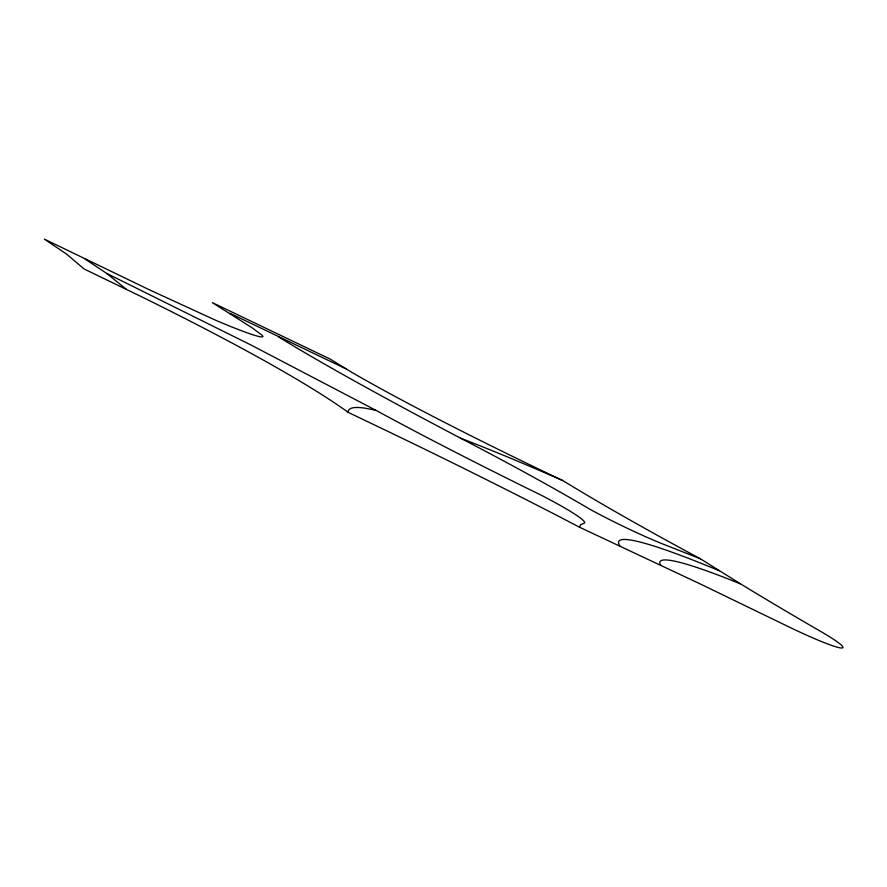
<?xml version="1.0" encoding="UTF-8"?>
<svg xmlns="http://www.w3.org/2000/svg" width="887" height="887" viewBox="0 0 887 887"><rect width="100%" height="100%" fill="white"/><g stroke="black" fill="none" stroke-linecap="round" stroke-linejoin="round"><path stroke-width="1.33" d="M579.444 527.177L559.054 516.522A1519.076 319.309 23.7 0 0 383.361 429.208L348.303 412.411A525.237 50.149 23.3 0 0 139.636 295.803L84.132 269.005L66.625 254.125L44.35 239.113L150.047 290.116L215.718 320.274A77.734 5.167 24.6 0 0 261.665 336.96L262.984 336.616L262.319 335.375L251.875 327.658L212.359 302.644L329.997 359.002L351.673 372.252A268.628 15.534 25.6 0 0 562.591 480.488L578.324 489.957A468.059 26.344 26.4 0 0 684.376 550.162L700.397 558.799L740.712 583.979A787.445 41.656 27.1 0 0 820.209 631.156A68.499 5.699 26.5 0 1 839.856 647.809A68.499 5.699 26.5 0 1 784.551 624.792L701.517 584.555L579.444 527.177L580.608 524.705L583.779 523.341A74.475 6.519 25.6 0 0 541.292 495.245A371.975 24.415 25.7 0 1 375.888 410.304L251.365 345.209L106.684 273.418M375.888 410.304L365.333 408.208A429.097 36.733 26.4 0 0 348.303 412.411M278.529 336.86L284.261 340.397A560.994 29.537 25.9 0 0 460.553 438.178L480.554 445.984A429.097 36.733 26.4 0 1 562.591 480.488M700.397 558.799L667.257 545.738A65.028 4.867 25.9 0 1 590.188 509.426A573.989 57.178 24.4 0 0 460.553 438.178M345.897 368.792L229.91 313.255M85.052 259.015L106.95 273.595L126.431 289.373M660.582 565.074A284.017 23.794 27 0 1 740.712 583.979M619.913 545.96A305.261 25.679 26.9 0 1 719.335 570.773"/></g></svg>
